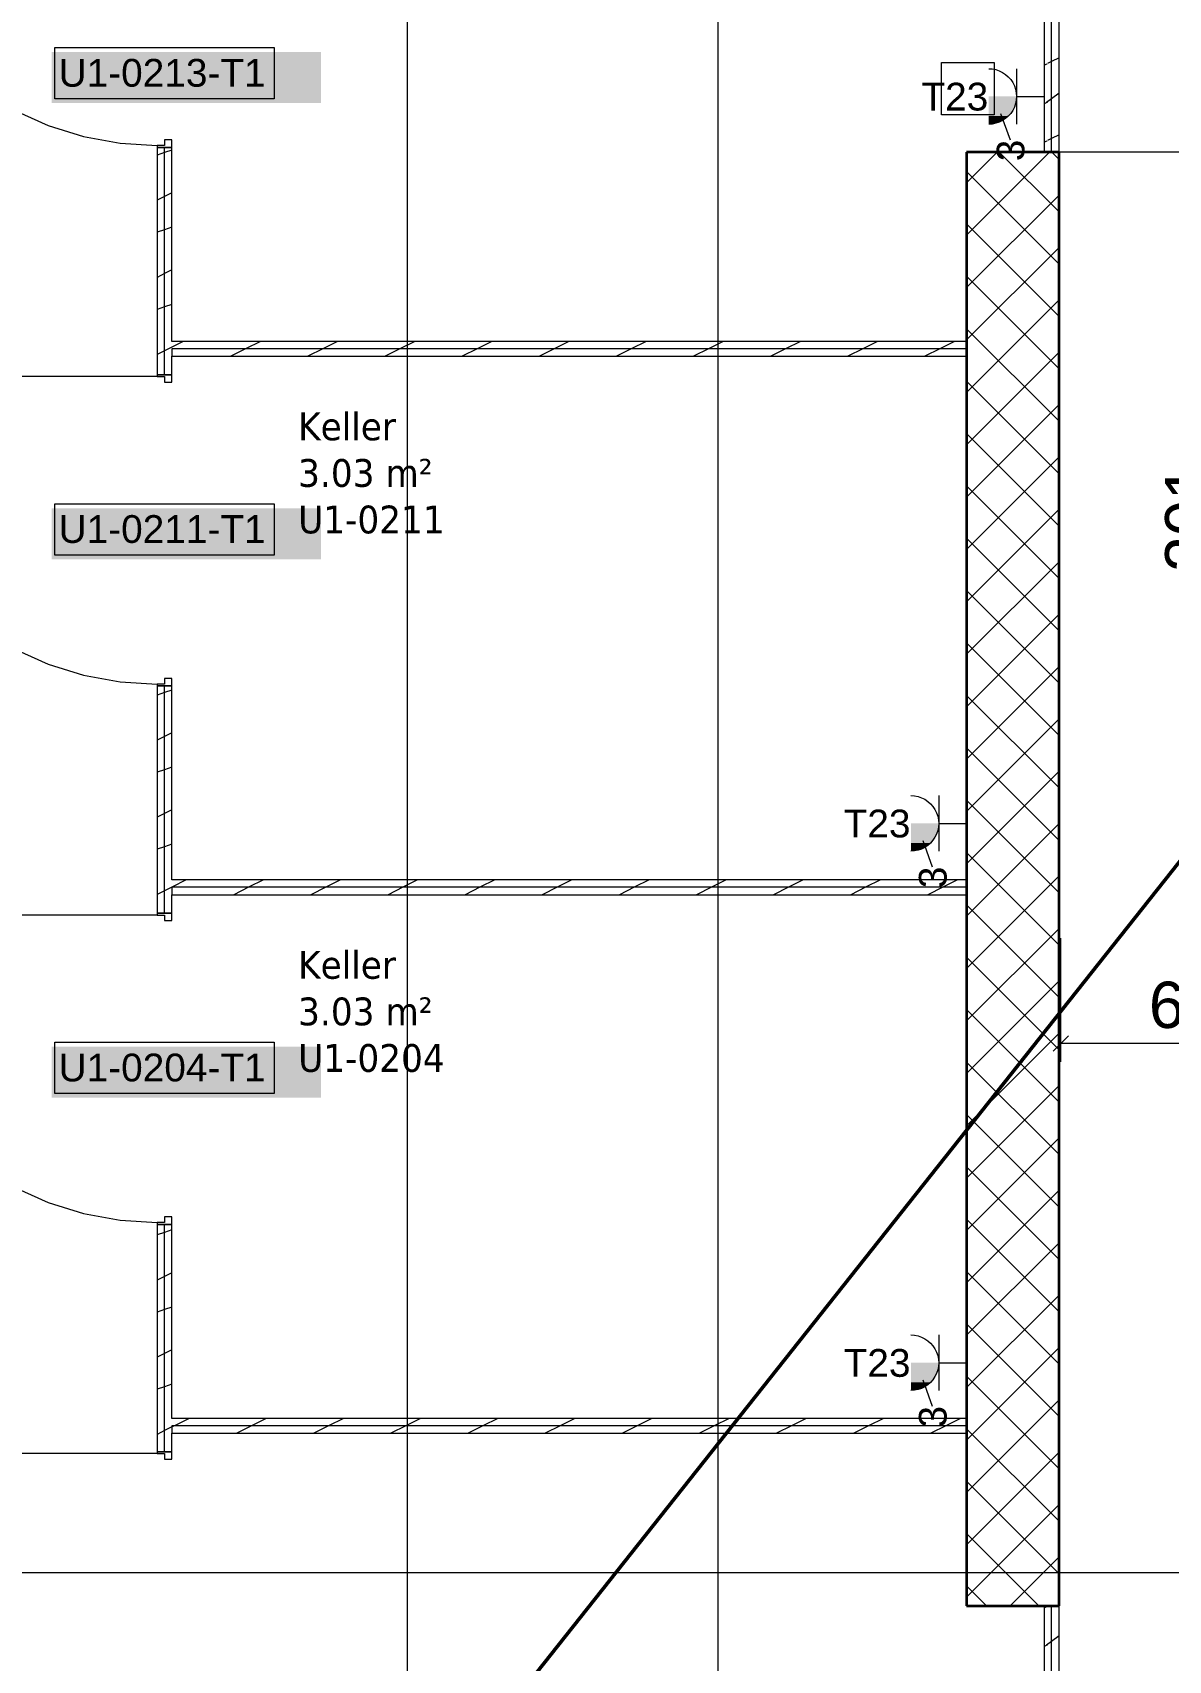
# Model space of a CAD drawing. Extents: x -1132 to 613, y -179 to 712.
# Drawn here: x -273 to -211.7, y 397.8 to 485.7 of the extents above; entities that cross this region are included whole.
import ezdxf
from ezdxf.lldxf.tags import DXFTag

# ---------------------------------------------------------------- set-up
doc = ezdxf.new("R2010")
doc.units = 0
doc.layers.get('0').update_dxf_attribs({"lineweight": 13})
for name, color, linetype, lineweight in [('A-AREA-____-IDEN', 7, 'Continuous', 5), ('A-DOOR-____-IDEN', 7, 'Continuous', 5), ('A-DOOR-FRAM-MCUT', 7, 'Continuous', 9), ('A-DOOR-OPNG-OTLN', 7, 'Continuous', 9), ('A-WALL-____-MCUT', 7, 'Continuous', 35), ('A-WALL-____-PATT', 7, 'Continuous', 35), ('A-WALL-FNSH-MCUT', 7, 'Continuous', 35), ('S-GRID-____-OTLN', 7, 'Continuous', 5)]:
    doc.layers.add(name, color=color, linetype=linetype, lineweight=lineweight)
for name, color, linetype, lineweight, true_color in [('EL01_VVV_Mass', 7, 'Continuous', 13, 0xb2b200), ('EL01_WAN_Kraft', 1, 'Continuous', 13, 0xff0000), ('X_Geometrie', 3, 'Continuous', 50, 0x00ff00)]:
    doc.layers.add(name, color=color, linetype=linetype, lineweight=lineweight, true_color=true_color)
doc.styles.get("Standard").update_dxf_attribs({"font": 'arial.ttf'})
tags = doc.linetypes.add('_Rasterlinie_', pattern=[0.375, 0.2, -0.05, 0.075, -0.05]).pattern_tags.tags
tags[10:11] = [DXFTag(74, 4), DXFTag(75, 0), DXFTag(340, '0'), DXFTag(46, 1.0), DXFTag(50, 0.0), DXFTag(44, 0.0), DXFTag(45, 0.0)]
tags[8:9] = [DXFTag(74, 4), DXFTag(75, 0), DXFTag(340, '0'), DXFTag(46, 1.0), DXFTag(50, 0.0), DXFTag(44, 0.0), DXFTag(45, 0.0)]
tags[6:7] = [DXFTag(74, 4), DXFTag(75, 0), DXFTag(340, '0'), DXFTag(46, 1.0), DXFTag(50, 0.0), DXFTag(44, 0.0), DXFTag(45, 0.0)]
tags[4:5] = [DXFTag(74, 4), DXFTag(75, 0), DXFTag(340, '0'), DXFTag(46, 1.0), DXFTag(50, 0.0), DXFTag(44, 0.0), DXFTag(45, 0.0)]

# ---------------------------------------------------------------- blocks, each defined once
blk = doc.blocks.new('Referenz-A0UNPDE96I', base_point=(-1115.886, -117.372))
at = {"layer": 'A-DOOR-____-IDEN', "color": 0, "linetype": 'Continuous', "ltscale": 0.13}
for p, q in [((-271.836, 484.925), (-259.996, 484.925)), ((-271.836, 482.145), (-271.836, 484.925)), ((-259.996, 484.925), (-259.996, 482.145)), ((-259.996, 482.145), (-271.836, 482.145)), ((-271.836, 460.29), (-259.996, 460.29)), ((-271.836, 457.51), (-271.836, 460.29)), ((-259.996, 460.29), (-259.996, 457.51)), ((-259.996, 457.51), (-271.836, 457.51)), ((-271.836, 431.215), (-259.996, 431.215)), ((-271.836, 428.435), (-271.836, 431.215)), ((-259.996, 431.215), (-259.996, 428.435)), ((-259.996, 428.435), (-271.836, 428.435))]:
    blk.add_line(p, q, dxfattribs=at)
at = {"layer": 'A-DOOR-____-IDEN', "color": 7, "linetype": 'Continuous', "ltscale": 0.13, "true_color": 0xffffff}
for points in [[(-272.011, 481.922), (-257.472, 481.922), (-272.011, 484.681)], [(-257.472, 481.922), (-272.011, 484.681), (-257.472, 484.681)], [(-272.011, 457.287), (-257.472, 457.287), (-272.011, 460.046)], [(-257.472, 457.287), (-272.011, 460.046), (-257.472, 460.046)], [(-272.011, 428.212), (-257.472, 428.212), (-272.011, 430.971)], [(-257.472, 428.212), (-272.011, 430.971), (-257.472, 430.971)]]:
    blk.add_solid(points, dxfattribs=at)
at = {"layer": 'A-DOOR-FRAM-MCUT', "color": 0, "linetype": 'Continuous', "ltscale": 0.13}
for p, q in [((-266.315, 479.628), (-266.315, 479.528)), ((-265.915, 479.628), (-266.315, 479.628)), ((-266.315, 479.528), (-265.515, 479.528)), ((-265.515, 479.928), (-265.915, 479.928)), ((-265.915, 479.928), (-265.915, 479.628)), ((-265.515, 479.528), (-265.515, 479.928)), ((-266.315, 467.253), (-266.315, 467.153)), ((-265.515, 467.253), (-266.315, 467.253)), ((-266.315, 467.153), (-265.915, 467.153)), ((-265.915, 467.153), (-265.915, 466.853)), ((-265.915, 466.853), (-265.515, 466.853)), ((-265.515, 466.853), (-265.515, 467.253)), ((-266.315, 450.553), (-266.315, 450.453)), ((-265.915, 450.553), (-266.315, 450.553)), ((-266.315, 450.453), (-265.515, 450.453)), ((-265.515, 450.853), (-265.915, 450.853)), ((-265.915, 450.853), (-265.915, 450.553)), ((-265.515, 450.453), (-265.515, 450.853)), ((-266.315, 438.178), (-266.315, 438.078)), ((-265.515, 438.178), (-266.315, 438.178)), ((-266.315, 438.078), (-265.915, 438.078)), ((-265.915, 438.078), (-265.915, 437.778)), ((-265.915, 437.778), (-265.515, 437.778)), ((-265.515, 437.778), (-265.515, 438.178)), ((-266.315, 421.478), (-266.315, 421.378)), ((-265.915, 421.478), (-266.315, 421.478)), ((-266.315, 421.378), (-265.515, 421.378)), ((-265.515, 421.778), (-265.915, 421.778)), ((-265.915, 421.778), (-265.915, 421.478)), ((-265.515, 421.378), (-265.515, 421.778)), ((-266.315, 409.103), (-266.315, 409.003)), ((-265.515, 409.103), (-266.315, 409.103)), ((-266.315, 409.003), (-265.915, 409.003)), ((-265.915, 409.003), (-265.915, 408.703)), ((-265.515, 408.703), (-265.515, 409.103)), ((-265.915, 408.703), (-265.515, 408.703))]:
    blk.add_line(p, q, dxfattribs=at)
at = {"layer": 'A-DOOR-OPNG-OTLN', "color": 0, "linetype": 'Continuous', "ltscale": 0.13}
for p, q in [((-274.029, 481.53), (-272.201, 480.707)), ((-272.201, 480.707), (-270.287, 480.111)), ((-270.287, 480.111), (-268.316, 479.749)), ((-268.316, 479.749), (-266.315, 479.628)), ((-266.315, 467.153), (-282.915, 467.153)), ((-274.029, 452.455), (-272.201, 451.632)), ((-272.201, 451.632), (-270.287, 451.036)), ((-270.287, 451.036), (-268.316, 450.674)), ((-268.316, 450.674), (-266.315, 450.553)), ((-266.315, 438.078), (-282.915, 438.078)), ((-274.029, 423.38), (-272.201, 422.557)), ((-272.201, 422.557), (-270.287, 421.961)), ((-270.287, 421.961), (-268.316, 421.599)), ((-268.316, 421.599), (-266.315, 421.478)), ((-266.315, 409.003), (-282.915, 409.003))]:
    blk.add_line(p, q, dxfattribs=at)
at = {"layer": 'A-WALL-____-MCUT', "color": 0, "linetype": 'Continuous', "lineweight": 9, "ltscale": 0.13}
for p, q in [((-218.015, 479.278), (-218.015, 555.478)), ((-265.915, 467.253), (-265.915, 479.528)), ((-222.615, 468.653), (-265.515, 468.653)), ((-265.515, 468.653), (-265.515, 468.253)), ((-265.915, 438.178), (-265.915, 450.453)), ((-222.615, 439.578), (-265.515, 439.578)), ((-265.515, 439.578), (-265.515, 439.178)), ((-265.915, 409.103), (-265.915, 421.378)), ((-222.615, 410.503), (-265.515, 410.503)), ((-265.515, 410.503), (-265.515, 410.103)), ((-218.015, 323.278), (-218.015, 400.778))]:
    blk.add_line(p, q, dxfattribs=at)
at = {"layer": 'A-WALL-____-MCUT', "color": 0, "linetype": 'Continuous', "ltscale": 0.35}
for p, q in [((-222.615, 479.278), (-222.615, 400.778)), ((-217.615, 479.278), (-222.615, 479.278)), ((-217.615, 400.778), (-217.615, 479.278)), ((-222.615, 400.778), (-217.615, 400.778))]:
    blk.add_line(p, q, dxfattribs=at)
at = {"layer": 'A-WALL-____-PATT', "color": 0, "linetype": 'Continuous', "lineweight": 9, "ltscale": 0.13}
for p, q in [((-217.615, 484.367), (-218.015, 484.167)), ((-218.269, 484.022), (-218.415, 483.974)), ((-218.015, 484.167), (-218.231, 484.059)), ((-218.231, 481.976), (-218.415, 481.884)), ((-218.015, 482.155), (-218.295, 481.945)), ((-217.615, 482.455), (-218.015, 482.155)), ((-218.015, 480.002), (-218.231, 479.894)), ((-217.615, 480.202), (-218.015, 480.002)), ((-265.915, 479.246), (-266.315, 479.113)), ((-265.515, 479.379), (-265.915, 479.246)), ((-222.615, 477.614), (-220.95, 479.278)), ((-222.615, 474.785), (-218.122, 479.278)), ((-217.615, 476.053), (-220.84, 479.278)), ((-218.269, 479.857), (-218.415, 479.809)), ((-217.615, 478.882), (-218.011, 479.278)), ((-217.615, 473.225), (-222.615, 478.225)), ((-265.915, 476.876), (-266.315, 476.676)), ((-265.515, 477.076), (-265.915, 476.876)), ((-222.615, 471.957), (-217.615, 476.957)), ((-265.915, 475.081), (-266.315, 474.948)), ((-265.515, 475.215), (-265.915, 475.081)), ((-217.615, 470.396), (-222.615, 475.396)), ((-222.615, 469.129), (-217.615, 474.129)), ((-265.515, 472.912), (-265.915, 472.712)), ((-265.915, 472.712), (-266.315, 472.512)), ((-217.615, 467.568), (-222.615, 472.568)), ((-222.615, 466.3), (-217.615, 471.3)), ((-265.915, 470.917), (-266.315, 470.783)), ((-265.515, 471.05), (-265.915, 470.917)), ((-217.615, 464.74), (-222.615, 469.74)), ((-265.915, 468.547), (-266.315, 468.347)), ((-265.515, 468.747), (-265.915, 468.547)), ((-264.901, 469.053), (-265.515, 468.747)), ((-261.536, 468.653), (-262.336, 468.253)), ((-260.736, 469.053), (-261.536, 468.653)), ((-257.372, 468.653), (-258.172, 468.253)), ((-256.572, 469.053), (-257.372, 468.653)), ((-253.207, 468.653), (-254.007, 468.253)), ((-252.407, 469.053), (-253.207, 468.653)), ((-249.042, 468.653), (-249.842, 468.253)), ((-248.242, 469.053), (-249.042, 468.653)), ((-244.877, 468.653), (-245.677, 468.253)), ((-244.077, 469.053), (-244.877, 468.653)), ((-240.712, 468.653), (-241.512, 468.253)), ((-239.912, 469.053), (-240.712, 468.653)), ((-236.547, 468.653), (-237.347, 468.253)), ((-235.747, 469.053), (-236.547, 468.653)), ((-232.382, 468.653), (-233.182, 468.253)), ((-231.582, 469.053), (-232.382, 468.653)), ((-228.217, 468.653), (-229.017, 468.253)), ((-227.417, 469.053), (-228.217, 468.653)), ((-224.052, 468.653), (-224.852, 468.253)), ((-223.252, 469.053), (-224.052, 468.653)), ((-222.615, 463.472), (-217.615, 468.472)), ((-217.615, 461.911), (-222.615, 466.911)), ((-222.615, 460.643), (-217.615, 465.643)), ((-217.615, 459.083), (-222.615, 464.083)), ((-222.615, 457.815), (-217.615, 462.815)), ((-217.615, 456.254), (-222.615, 461.254)), ((-222.615, 454.986), (-217.615, 459.986)), ((-217.615, 453.426), (-222.615, 458.426)), ((-222.615, 452.158), (-217.615, 457.158)), ((-217.615, 450.597), (-222.615, 455.597)), ((-222.615, 449.33), (-217.615, 454.33)), ((-217.615, 447.769), (-222.615, 452.769)), ((-222.615, 446.501), (-217.615, 451.501)), ((-265.915, 450.093), (-266.315, 449.96)), ((-265.515, 450.226), (-265.915, 450.093)), ((-217.615, 444.941), (-222.615, 449.941)), ((-222.615, 443.673), (-217.615, 448.673)), ((-265.915, 447.722), (-266.315, 447.522)), ((-265.515, 447.922), (-265.915, 447.722)), ((-217.615, 442.112), (-222.615, 447.112)), ((-265.915, 445.928), (-266.315, 445.795)), ((-265.515, 446.062), (-265.915, 445.928)), ((-222.615, 440.844), (-217.615, 445.844)), ((-217.615, 439.284), (-222.615, 444.284)), ((-265.915, 443.557), (-266.315, 443.357)), ((-265.515, 443.757), (-265.915, 443.557)), ((-222.615, 438.016), (-217.615, 443.016)), ((-265.915, 441.764), (-266.315, 441.63)), ((-265.515, 441.897), (-265.915, 441.764)), ((-217.615, 436.455), (-222.615, 441.455)), ((-265.515, 439.592), (-265.915, 439.392)), ((-264.743, 439.978), (-265.515, 439.592)), ((-261.378, 439.578), (-262.178, 439.178)), ((-260.578, 439.978), (-261.378, 439.578)), ((-257.213, 439.578), (-258.013, 439.178)), ((-256.413, 439.978), (-257.213, 439.578)), ((-253.048, 439.578), (-253.848, 439.178)), ((-252.248, 439.978), (-253.048, 439.578)), ((-248.883, 439.578), (-249.683, 439.178)), ((-248.083, 439.978), (-248.883, 439.578)), ((-244.718, 439.578), (-245.518, 439.178)), ((-243.918, 439.978), (-244.718, 439.578)), ((-240.553, 439.578), (-241.353, 439.178)), ((-239.753, 439.978), (-240.553, 439.578)), ((-236.388, 439.578), (-237.188, 439.178)), ((-235.588, 439.978), (-236.388, 439.578)), ((-232.224, 439.578), (-233.024, 439.178)), ((-231.424, 439.978), (-232.224, 439.578)), ((-228.059, 439.578), (-228.859, 439.178)), ((-227.259, 439.978), (-228.059, 439.578)), ((-223.894, 439.578), (-224.694, 439.178)), ((-223.094, 439.978), (-223.894, 439.578)), ((-222.615, 435.187), (-217.615, 440.187)), ((-265.915, 439.392), (-266.315, 439.192)), ((-217.615, 433.627), (-222.615, 438.627)), ((-222.615, 432.359), (-217.615, 437.359)), ((-217.615, 430.798), (-222.615, 435.798)), ((-222.615, 429.531), (-217.615, 434.531)), ((-217.615, 427.97), (-222.615, 432.97)), ((-222.615, 426.702), (-217.615, 431.702)), ((-217.615, 425.142), (-222.615, 430.142)), ((-222.615, 423.874), (-217.615, 428.874)), ((-217.615, 422.313), (-222.615, 427.313)), ((-222.615, 421.045), (-217.615, 426.045)), ((-217.615, 419.485), (-222.615, 424.485)), ((-222.615, 418.217), (-217.615, 423.217)), ((-265.515, 421.073), (-265.915, 420.94)), ((-217.615, 416.656), (-222.615, 421.656)), ((-265.915, 420.94), (-266.315, 420.807)), ((-222.615, 415.388), (-217.615, 420.388)), ((-265.915, 418.568), (-266.315, 418.368)), ((-265.515, 418.768), (-265.915, 418.568)), ((-217.615, 413.828), (-222.615, 418.828)), ((-222.615, 412.56), (-217.615, 417.56)), ((-265.915, 416.775), (-266.315, 416.642)), ((-265.515, 416.909), (-265.915, 416.775)), ((-217.615, 410.999), (-222.615, 415.999)), ((-265.915, 414.403), (-266.315, 414.203)), ((-265.515, 414.603), (-265.915, 414.403)), ((-222.615, 409.732), (-217.615, 414.732)), ((-217.615, 408.171), (-222.615, 413.171)), ((-265.915, 412.611), (-266.315, 412.477)), ((-265.515, 412.744), (-265.915, 412.611)), ((-222.615, 406.903), (-217.615, 411.903)), ((-265.384, 410.503), (-265.515, 410.438)), ((-264.584, 410.903), (-265.384, 410.503)), ((-261.219, 410.503), (-262.019, 410.103)), ((-260.419, 410.903), (-261.219, 410.503)), ((-257.054, 410.503), (-257.854, 410.103)), ((-256.254, 410.903), (-257.054, 410.503)), ((-252.889, 410.503), (-253.689, 410.103)), ((-252.089, 410.903), (-252.889, 410.503)), ((-248.725, 410.503), (-249.525, 410.103)), ((-247.925, 410.903), (-248.725, 410.503)), ((-244.56, 410.503), (-245.36, 410.103)), ((-243.76, 410.903), (-244.56, 410.503)), ((-240.395, 410.503), (-241.195, 410.103)), ((-239.595, 410.903), (-240.395, 410.503)), ((-236.23, 410.503), (-237.03, 410.103)), ((-235.43, 410.903), (-236.23, 410.503)), ((-232.065, 410.503), (-232.865, 410.103)), ((-231.265, 410.903), (-232.065, 410.503)), ((-227.9, 410.503), (-228.7, 410.103)), ((-227.1, 410.903), (-227.9, 410.503)), ((-223.735, 410.503), (-224.535, 410.103)), ((-222.935, 410.903), (-223.735, 410.503)), ((-265.915, 410.238), (-266.315, 410.038)), ((-265.515, 410.438), (-265.915, 410.238)), ((-217.615, 405.343), (-222.615, 410.343)), ((-222.615, 404.075), (-217.615, 409.075)), ((-217.615, 402.514), (-222.615, 407.514)), ((-222.615, 401.246), (-217.615, 406.246)), ((-218.707, 400.778), (-222.615, 404.686)), ((-220.254, 400.778), (-217.615, 403.418)), ((-221.536, 400.778), (-222.615, 401.857)), ((-218.265, 400.729), (-218.415, 400.679)), ((-218.196, 400.778), (-218.235, 400.759)), ((-217.615, 399.155), (-218.015, 398.855)), ((-218.235, 398.676), (-218.415, 398.586)), ((-218.015, 398.855), (-218.285, 398.652))]:
    blk.add_line(p, q, dxfattribs=at)
at = {"layer": 'A-WALL-FNSH-MCUT', "color": 0, "linetype": 'Continuous', "lineweight": 9, "ltscale": 0.13}
for p, q in [((-217.615, 479.278), (-217.615, 555.478)), ((-218.415, 497.328), (-218.415, 479.278)), ((-266.315, 479.528), (-266.315, 467.253)), ((-265.515, 479.528), (-266.315, 479.528)), ((-265.515, 469.053), (-265.515, 479.528)), ((-222.615, 469.053), (-265.515, 469.053)), ((-265.515, 467.253), (-265.515, 468.253)), ((-265.515, 468.253), (-222.615, 468.253)), ((-266.315, 467.253), (-265.515, 467.253)), ((-266.315, 450.453), (-266.315, 438.178)), ((-265.515, 450.453), (-266.315, 450.453)), ((-265.515, 439.978), (-265.515, 450.453)), ((-222.615, 439.978), (-265.515, 439.978)), ((-265.515, 438.178), (-265.515, 439.178)), ((-265.515, 439.178), (-222.615, 439.178)), ((-266.315, 438.178), (-265.515, 438.178)), ((-266.315, 421.378), (-266.315, 409.103)), ((-265.515, 421.378), (-266.315, 421.378)), ((-265.515, 410.903), (-265.515, 421.378)), ((-222.615, 410.903), (-265.515, 410.903)), ((-265.515, 409.103), (-265.515, 410.103)), ((-265.515, 410.103), (-222.615, 410.103)), ((-266.315, 409.103), (-265.515, 409.103)), ((-218.415, 400.778), (-218.415, 381.828)), ((-217.615, 322.878), (-217.615, 400.778))]:
    blk.add_line(p, q, dxfattribs=at)
at = {"layer": 'S-GRID-____-OTLN', "color": 0, "linetype": '_Rasterlinie_', "ltscale": 0.13}
for p, q in [((-252.815, 645.662), (-252.815, 244.87)), ((-236.015, -113.603), (-236.015, 631.478)), ((-1107.612, 402.578), (119.376, 402.578))]:
    blk.add_line(p, q, dxfattribs=at)
at = {"layer": 'X_Geometrie', "color": 0, "linetype": 'Continuous', "ltscale": 0.5}
blk.add_line((-318.594, 305.45), (-130.838, 542.131), dxfattribs=at)
at = {"layer": 'A-AREA-____-IDEN', "color": 0, "linetype": 'Continuous', "ltscale": 0.13, "char_height": 1.5, "attachment_point": 1}
for s, insert in [('{\\W0.9;\\fVerdana;Keller}', (-258.702, 465.214)), ('{\\W0.9;\\fVerdana;3.03 m²}', (-258.702, 462.7)), ('{\\W0.9;\\fVerdana;U1-0211}', (-258.702, 460.187)), ('{\\W0.9;\\fVerdana;Keller}', (-258.702, 436.139)), ('{\\W0.9;\\fVerdana;3.03 m²}', (-258.702, 433.625)), ('{\\W0.9;\\fVerdana;U1-0204}', (-258.702, 431.112))]:
    blk.add_mtext(s, dxfattribs=dict(at, insert=insert))
at = {"layer": 'A-DOOR-____-IDEN', "color": 0, "linetype": 'Continuous', "ltscale": 0.13, "char_height": 1.5, "attachment_point": 1}
for s, insert in [('{\\fArial;U1-0213-T1}', (-271.636, 484.306)), ('{\\fArial;U1-0211-T1}', (-271.636, 459.671)), ('{\\fArial;U1-0204-T1}', (-271.636, 430.596))]:
    blk.add_mtext(s, dxfattribs=dict(at, insert=insert))
blk = doc.blocks.new('Steckdose T23_ AP_ 3-fach-A0UNPE256I', base_point=(-229.245, 439.529))
at = {"color": 0, "lineweight": -2}
for p, q in [((-225.613, 444.528), (-225.417, 444.515)), ((-225.417, 444.515), (-225.224, 444.477)), ((-225.224, 444.477), (-225.039, 444.414)), ((-225.039, 444.414), (-224.863, 444.327)), ((-224.863, 444.327), (-224.7, 444.218)), ((-224.7, 444.218), (-224.552, 444.089)), ((-224.552, 444.089), (-224.423, 443.941)), ((-224.423, 443.941), (-224.314, 443.778)), ((-224.113, 444.528), (-224.113, 441.528)), ((-224.314, 443.778), (-224.227, 443.602)), ((-224.227, 443.602), (-224.164, 443.416)), ((-224.164, 443.416), (-224.125, 443.224)), ((-224.125, 443.224), (-224.113, 443.028)), ((-224.113, 443.028), (-224.125, 442.832)), ((-224.113, 443.028), (-222.613, 443.028)), ((-224.314, 442.278), (-224.423, 442.115)), ((-224.227, 442.454), (-224.314, 442.278)), ((-224.164, 442.64), (-224.227, 442.454)), ((-224.125, 442.832), (-224.164, 442.64)), ((-225.417, 441.541), (-225.613, 441.528)), ((-225.224, 441.579), (-225.417, 441.541)), ((-225.039, 441.642), (-225.224, 441.579)), ((-224.863, 441.729), (-225.039, 441.642)), ((-224.966, 442.102), (-224.458, 440.686)), ((-224.7, 441.838), (-224.863, 441.729)), ((-224.552, 441.968), (-224.7, 441.838)), ((-224.423, 442.115), (-224.552, 441.968))]:
    blk.add_line(p, q, dxfattribs=at)
for points in [[(-224.164, 442.64), (-225.613, 442.64), (-224.113, 443.028)], [(-225.613, 442.64), (-224.113, 443.028), (-225.613, 443.028)], [(-224.314, 442.278), (-225.613, 442.278), (-224.164, 442.64)], [(-225.613, 442.278), (-224.164, 442.64), (-225.613, 442.64)], [(-224.552, 441.968), (-225.613, 441.968), (-224.314, 442.278)], [(-225.613, 441.968), (-224.314, 442.278), (-225.613, 442.278)], [(-224.863, 441.729), (-225.613, 441.729), (-224.552, 441.968)], [(-225.613, 441.729), (-224.552, 441.968), (-225.613, 441.968)], [(-225.224, 441.579), (-225.613, 441.579), (-224.863, 441.729)], [(-225.613, 441.579), (-224.863, 441.729), (-225.613, 441.729)], [(-225.613, 441.528), (-225.224, 441.579), (-225.613, 441.579)]]:
    blk.add_solid(points, dxfattribs=at)
at = {"color": 0, "lineweight": -2, "insert": (-229.245, 443.77), "char_height": 1.5, "attachment_point": 1}
blk.add_mtext('{\\fArial;T23}', dxfattribs=at)
at = {"color": 0, "lineweight": -2, "insert": (-225.182, 439.529), "char_height": 1.5, "attachment_point": 1, "rotation": 90}
blk.add_mtext('{\\fArial;3}', dxfattribs=at)
blk = doc.blocks.new('Maß-A0UNPEK96I', base_point=(-218.413, 438.59))
at = {"color": 0, "lineweight": -2}
for p, q in [((-207.554, 479.278), (-218.413, 479.278)), ((-208.968, 479.692), (-208.141, 478.865)), ((-208.554, 439.003), (-208.554, 479.278)), ((-209.554, 439.003), (-205.918, 439.003)), ((-208.968, 439.417), (-208.141, 438.59))]:
    blk.add_line(p, q, dxfattribs=at)
at = {"color": 0, "lineweight": -2, "insert": (-211.888, 456.597), "char_height": 2.5, "attachment_point": 1, "rotation": 90}
blk.add_mtext('{\\fArial;201}', dxfattribs=at)
blk = doc.blocks.new('Bodendose (multi) UP-A0UNPERR6I', base_point=(-223.963, 481.278))
at = {"color": 0, "lineweight": -2}
for p, q in [((-223.963, 484.118), (-221.123, 484.118)), ((-223.963, 481.278), (-223.963, 484.118)), ((-221.123, 484.118), (-221.123, 481.278)), ((-221.123, 481.278), (-223.963, 481.278))]:
    blk.add_line(p, q, dxfattribs=at)
blk = doc.blocks.new('Maß-A0UNPEU76I', base_point=(-217.934, 430.147))
at = {"color": 0, "lineweight": -2}
for p, q in [((-217.52, 430.147), (-217.52, 436.828)), ((-204.418, 430.147), (-204.418, 435.141)), ((-217.934, 430.733), (-217.107, 431.561)), ((-204.418, 431.147), (-217.52, 431.147)), ((-204.832, 430.733), (-204.004, 431.561))]:
    blk.add_line(p, q, dxfattribs=at)
at = {"color": 0, "lineweight": -2, "insert": (-212.765, 434.48), "char_height": 2.5, "attachment_point": 1}
blk.add_mtext('{\\fArial;66}', dxfattribs=at)
blk = doc.blocks.new('Steckdose T23_ AP_ 3-fach-A0UNPFKJ6I', base_point=(-225.045, 478.779))
at = {"color": 0, "lineweight": -2}
for p, q in [((-221.413, 483.778), (-221.217, 483.765)), ((-221.217, 483.765), (-221.024, 483.727)), ((-221.024, 483.727), (-220.839, 483.664)), ((-220.839, 483.664), (-220.663, 483.577)), ((-220.663, 483.577), (-220.5, 483.468)), ((-220.5, 483.468), (-220.352, 483.339)), ((-219.913, 483.778), (-219.913, 480.778)), ((-220.352, 483.339), (-220.223, 483.191)), ((-220.223, 483.191), (-220.114, 483.028)), ((-220.114, 483.028), (-220.027, 482.852)), ((-220.027, 482.852), (-219.964, 482.666)), ((-219.964, 482.666), (-219.925, 482.474)), ((-220.027, 481.704), (-220.114, 481.528)), ((-219.964, 481.89), (-220.027, 481.704)), ((-219.925, 482.082), (-219.964, 481.89)), ((-219.925, 482.474), (-219.913, 482.278)), ((-219.913, 482.278), (-219.925, 482.082)), ((-219.913, 482.278), (-218.413, 482.278)), ((-221.024, 480.829), (-221.217, 480.791)), ((-220.839, 480.892), (-221.024, 480.829)), ((-220.663, 480.979), (-220.839, 480.892)), ((-220.766, 481.352), (-220.258, 479.936)), ((-220.5, 481.088), (-220.663, 480.979)), ((-220.352, 481.218), (-220.5, 481.088)), ((-220.223, 481.365), (-220.352, 481.218)), ((-220.114, 481.528), (-220.223, 481.365)), ((-221.217, 480.791), (-221.413, 480.778))]:
    blk.add_line(p, q, dxfattribs=at)
for points in [[(-219.964, 481.89), (-221.413, 481.89), (-219.913, 482.278)], [(-221.413, 481.89), (-219.913, 482.278), (-221.413, 482.278)], [(-220.114, 481.528), (-221.413, 481.528), (-219.964, 481.89)], [(-221.413, 481.528), (-219.964, 481.89), (-221.413, 481.89)], [(-220.352, 481.218), (-221.413, 481.218), (-220.114, 481.528)], [(-221.413, 481.218), (-220.114, 481.528), (-221.413, 481.528)], [(-220.663, 480.979), (-221.413, 480.979), (-220.352, 481.218)], [(-221.413, 480.979), (-220.352, 481.218), (-221.413, 481.218)], [(-221.024, 480.829), (-221.413, 480.829), (-220.663, 480.979)], [(-221.413, 480.829), (-220.663, 480.979), (-221.413, 480.979)], [(-221.413, 480.778), (-221.024, 480.829), (-221.413, 480.829)]]:
    blk.add_solid(points, dxfattribs=at)
at = {"color": 0, "lineweight": -2, "insert": (-225.045, 483.02), "char_height": 1.5, "attachment_point": 1}
blk.add_mtext('{\\fArial;T23}', dxfattribs=at)
at = {"color": 0, "lineweight": -2, "insert": (-220.982, 478.779), "char_height": 1.5, "attachment_point": 1, "rotation": 90}
blk.add_mtext('{\\fArial;3}', dxfattribs=at)
blk = doc.blocks.new('Steckdose T23_ AP_ 3-fach-A0UNPG4R6I', base_point=(-229.245, 410.404))
at = {"color": 0, "lineweight": -2}
for p, q in [((-225.613, 415.403), (-225.417, 415.39)), ((-225.417, 415.39), (-225.224, 415.352)), ((-225.224, 415.352), (-225.039, 415.289)), ((-225.039, 415.289), (-224.863, 415.202)), ((-224.863, 415.202), (-224.7, 415.093)), ((-224.7, 415.093), (-224.552, 414.964)), ((-224.552, 414.964), (-224.423, 414.816)), ((-224.113, 415.403), (-224.113, 412.403)), ((-224.423, 414.816), (-224.314, 414.653)), ((-224.314, 414.653), (-224.227, 414.477)), ((-224.227, 414.477), (-224.164, 414.291)), ((-224.164, 414.291), (-224.125, 414.099)), ((-224.125, 414.099), (-224.113, 413.903)), ((-224.314, 413.153), (-224.423, 412.99)), ((-224.227, 413.329), (-224.314, 413.153)), ((-224.164, 413.515), (-224.227, 413.329)), ((-224.125, 413.707), (-224.164, 413.515)), ((-224.113, 413.903), (-224.125, 413.707)), ((-224.113, 413.903), (-222.613, 413.903)), ((-225.417, 412.416), (-225.613, 412.403)), ((-225.224, 412.454), (-225.417, 412.416)), ((-225.039, 412.517), (-225.224, 412.454)), ((-224.863, 412.604), (-225.039, 412.517)), ((-224.966, 412.977), (-224.458, 411.561)), ((-224.7, 412.713), (-224.863, 412.604)), ((-224.552, 412.843), (-224.7, 412.713)), ((-224.423, 412.99), (-224.552, 412.843))]:
    blk.add_line(p, q, dxfattribs=at)
for points in [[(-224.164, 413.515), (-225.613, 413.515), (-224.113, 413.903)], [(-225.613, 413.515), (-224.113, 413.903), (-225.613, 413.903)], [(-224.314, 413.153), (-225.613, 413.153), (-224.164, 413.515)], [(-225.613, 413.153), (-224.164, 413.515), (-225.613, 413.515)], [(-224.552, 412.843), (-225.613, 412.843), (-224.314, 413.153)], [(-225.613, 412.843), (-224.314, 413.153), (-225.613, 413.153)], [(-224.863, 412.604), (-225.613, 412.604), (-224.552, 412.843)], [(-225.613, 412.604), (-224.552, 412.843), (-225.613, 412.843)], [(-225.224, 412.454), (-225.613, 412.454), (-224.863, 412.604)], [(-225.613, 412.454), (-224.863, 412.604), (-225.613, 412.604)], [(-225.613, 412.403), (-225.224, 412.454), (-225.613, 412.454)]]:
    blk.add_solid(points, dxfattribs=at)
at = {"color": 0, "lineweight": -2, "insert": (-229.245, 414.645), "char_height": 1.5, "attachment_point": 1}
blk.add_mtext('{\\fArial;T23}', dxfattribs=at)
at = {"color": 0, "lineweight": -2, "insert": (-225.182, 410.404), "char_height": 1.5, "attachment_point": 1, "rotation": 90}
blk.add_mtext('{\\fArial;3}', dxfattribs=at)

msp = doc.modelspace()

# ---------------------------------------------------------------- block references
at = {"color": 9, "lineweight": 25, "ltscale": 0.25, "true_color": 0xc0c0c0}
msp.add_blockref('Referenz-A0UNPDE96I', (-1115.886, -117.372), dxfattribs=at)
at = {"layer": 'EL01_VVV_Mass', "linetype": 'Continuous', "ltscale": 0.13}
for name, p in [('Maß-A0UNPEK96I', (-218.413, 438.59)), ('Maß-A0UNPEU76I', (-217.934, 430.147))]:
    msp.add_blockref(name, p, dxfattribs=at)
at = {"layer": 'EL01_WAN_Kraft', "color": 1, "linetype": 'Continuous', "ltscale": 0.13, "true_color": 0xff0000}
for name, p in [('Steckdose T23_ AP_ 3-fach-A0UNPFKJ6I', (-225.045, 478.779)), ('Bodendose (multi) UP-A0UNPERR6I', (-223.963, 481.278)), ('Steckdose T23_ AP_ 3-fach-A0UNPE256I', (-229.245, 439.529)), ('Steckdose T23_ AP_ 3-fach-A0UNPG4R6I', (-229.245, 410.404))]:
    msp.add_blockref(name, p, dxfattribs=at)

doc.saveas('drawing.dxf')
